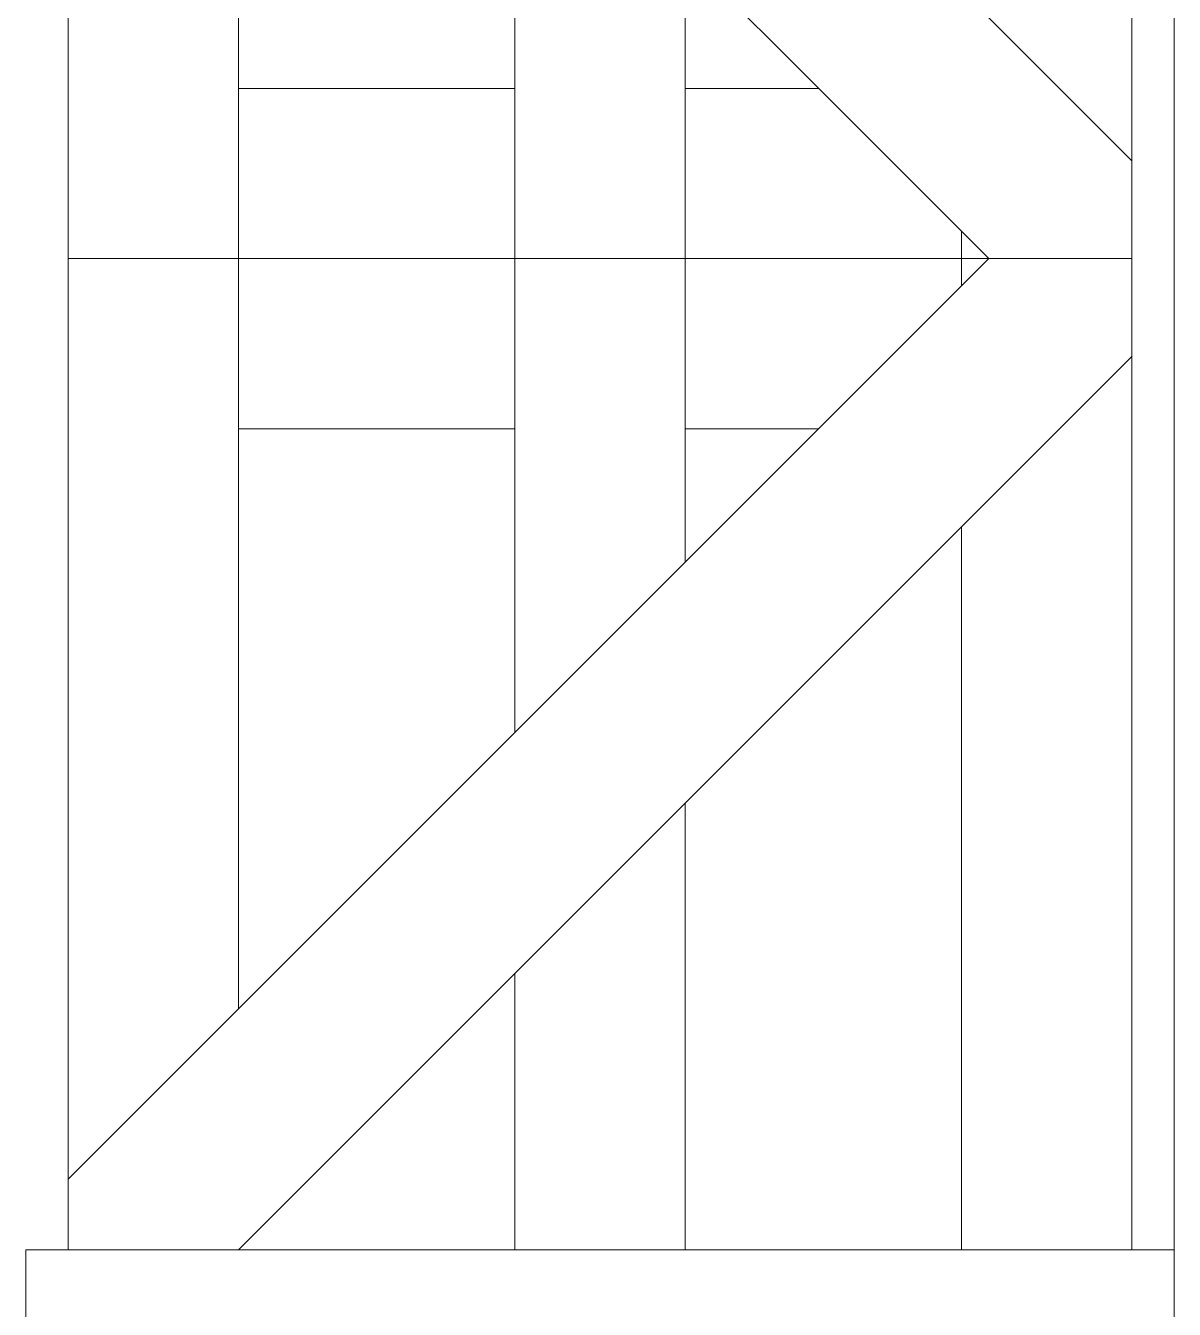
# Model space of a CAD drawing. Header units: millimetres. Extents: x 73 to 57768, y -40361 to 10065.
# Drawn here: x 3811.8 to 3946.8, y 7962.3 to 8113.2 of the extents above; entities that cross this region are included whole.
import ezdxf

# ---------------------------------------------------------------- set-up
doc = ezdxf.new("R2010")
doc.units = ezdxf.units.MM
doc.layers.add('pogled', color=7, linetype='Continuous', lineweight=5, true_color=0x8db1c3)

msp = doc.modelspace()

# ---------------------------------------------------------------- linework, layer by layer
at = {"layer": 'pogled', "ltscale": 5}
msp.add_lwpolyline([(3946.804, 7805.822), (3946.804, 8365.822), (3946.804, 8613.079)], dxfattribs=at)
at = {"layer": 'pogled'}
for points in [[(3816.804, 8202.308), (3816.804, 7977.621)], [(3941.804, 8097.308), (3836.804, 8202.308)], [(3941.804, 8202.308), (3941.804, 8009.336)], [(3925.006, 8085.822), (3816.804, 8194.024)], [(3869.304, 8181.524), (3869.304, 8030.121)], [(3836.804, 8174.024), (3836.804, 7997.621)], [(3889.304, 8161.524), (3889.304, 8050.121)], [(3869.304, 8105.822), (3836.804, 8105.822)], [(3905.006, 8105.822), (3889.304, 8105.822)], [(3921.804, 8089.024), (3921.804, 8082.621)], [(3921.804, 8089.024), (3921.804, 8082.621)], [(3941.804, 8085.822), (3816.804, 8085.822)], [(3925.006, 8085.822), (3816.804, 7977.621)], [(3941.804, 8074.336), (3836.804, 7969.336)], [(3941.804, 8074.336), (3941.804, 7969.336)], [(3869.304, 8065.822), (3836.804, 8065.822)], [(3905.006, 8065.822), (3889.304, 8065.822)], [(3921.804, 8054.336), (3921.804, 8009.336)], [(3921.804, 8054.336), (3921.804, 7969.336)], [(3889.304, 8021.836), (3889.304, 7969.336)], [(3869.304, 8001.836), (3869.304, 7969.336)], [(3816.804, 7995.336), (3816.804, 7969.336)], [(3869.304, 7995.336), (3869.304, 7969.336)], [(3889.304, 7995.336), (3889.304, 7969.336)], [(3946.804, 7969.336), (3811.804, 7969.336)], [(3811.804, 7969.336), (3811.804, 7955.336)], [(3946.804, 7969.336), (3946.804, 7955.336)]]:
    msp.add_lwpolyline(points, dxfattribs=at)

doc.saveas('drawing.dxf')
